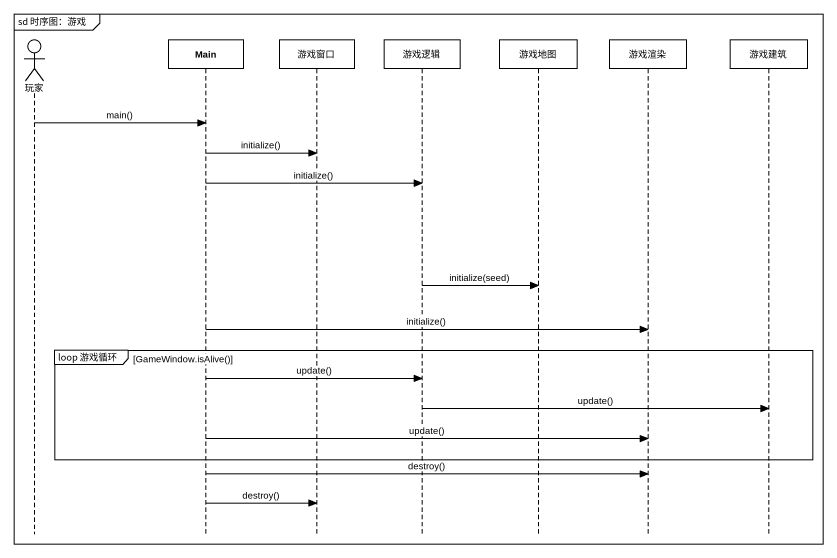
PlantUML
@startuml
mainframe sd 时序图：游戏
hide footbox
actor 玩家
participant Main
participant 游戏窗口
participant 游戏逻辑
participant 游戏地图
participant 游戏渲染
participant 游戏建筑

玩家 -> Main : main()
Main -> 游戏窗口 : initialize()
Main -> 游戏逻辑 : initialize()
游戏逻辑 -> 游戏地图 : initialize(seed)
Main -> 游戏渲染 : initialize()
group loop 游戏循环 [GameWindow.isAlive()]
  Main -> 游戏逻辑 : update()
  游戏逻辑 -> 游戏建筑 : update()
  Main -> 游戏渲染 : update()
end
Main -> 游戏渲染 : destroy()
Main -> 游戏窗口 : destroy()
@enduml
